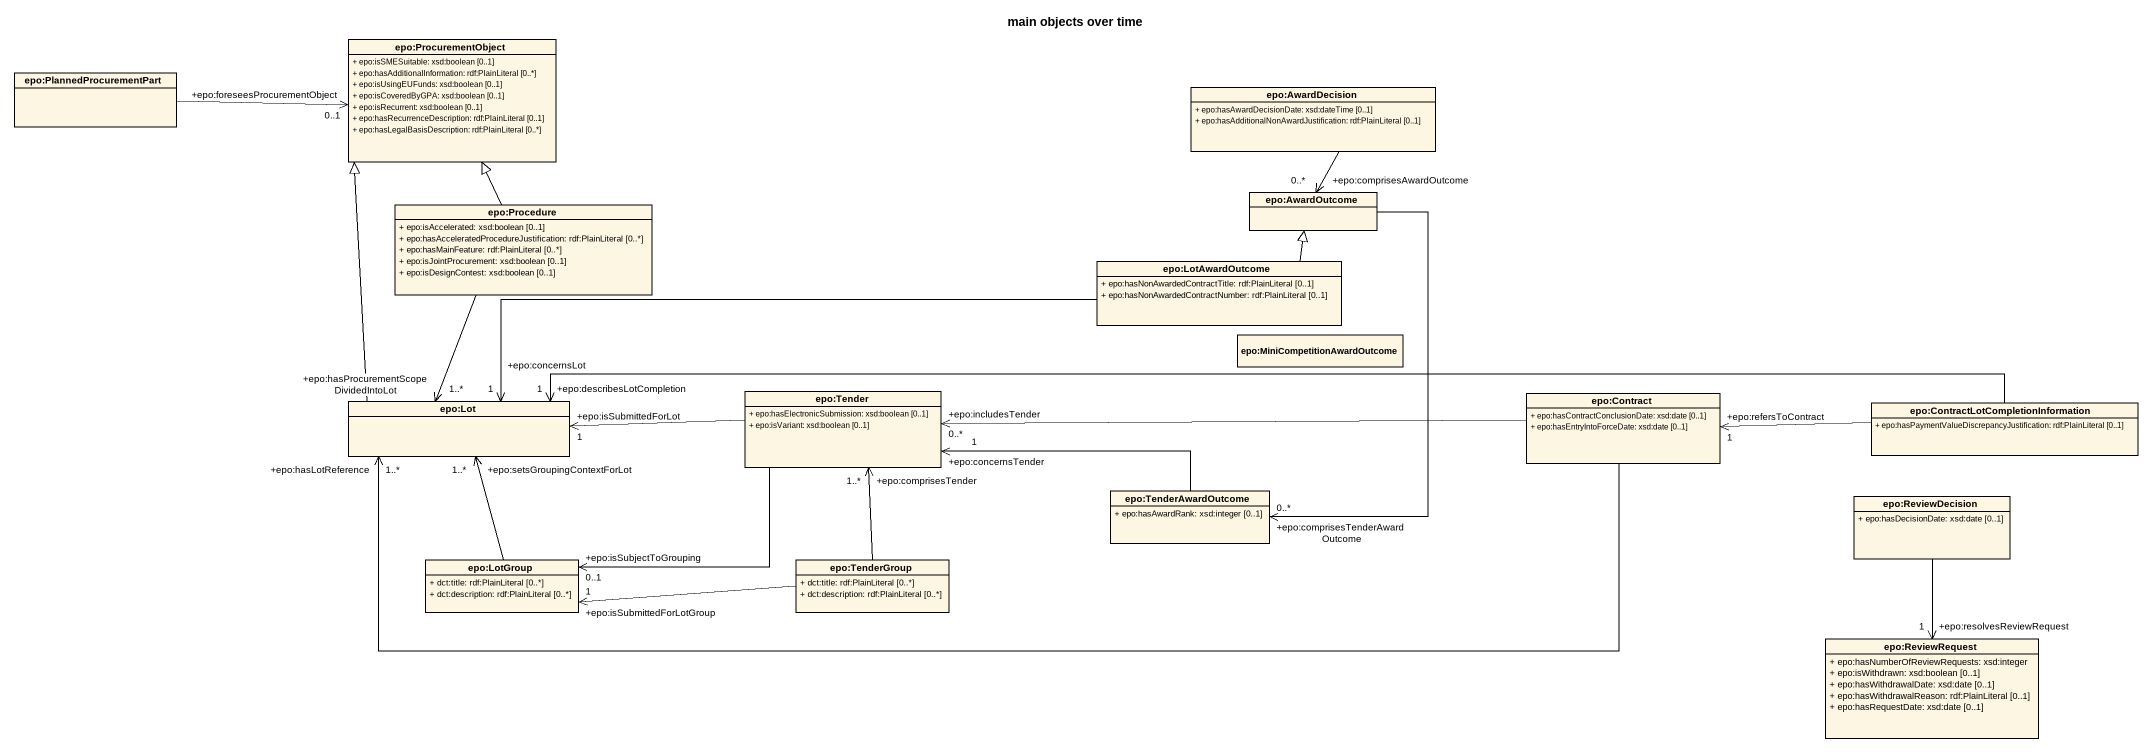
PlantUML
@startuml
title main objects over time
hide circle
hide empty members
skinparam classAttributeIconSize 0
class "epo:PlannedProcurementPart" as epo_PlannedProcurementPart
class "epo:ProcurementObject" as epo_ProcurementObject {
  + epo:isSMESuitable: xsd:boolean [0..1]
  + epo:hasAdditionalInformation: rdf:PlainLiteral [0..*]
  + epo:isUsingEUFunds: xsd:boolean [0..1]
  + epo:isCoveredByGPA: xsd:boolean [0..1]
  + epo:isRecurrent: xsd:boolean [0..1]
  + epo:hasRecurrenceDescription: rdf:PlainLiteral [0..1]
  + epo:hasLegalBasisDescription: rdf:PlainLiteral [0..*]
}
class "epo:AwardDecision" as epo_AwardDecision {
  + epo:hasAwardDecisionDate: xsd:dateTime [0..1]
  + epo:hasAdditionalNonAwardJustification: rdf:PlainLiteral [0..1]
}
class "epo:AwardOutcome" as epo_AwardOutcome
class "epo:Procedure" as epo_Procedure {
  + epo:isAccelerated: xsd:boolean [0..1]
  + epo:hasAcceleratedProcedureJustification: rdf:PlainLiteral [0..*]
  + epo:hasMainFeature: rdf:PlainLiteral [0..*]
  + epo:isJointProcurement: xsd:boolean [0..1]
  + epo:isDesignContest: xsd:boolean [0..1]
}
class "epo:LotAwardOutcome" as epo_LotAwardOutcome {
  + epo:hasNonAwardedContractTitle: rdf:PlainLiteral [0..1]
  + epo:hasNonAwardedContractNumber: rdf:PlainLiteral [0..1]
}
class "epo:MiniCompetitionAwardOutcome" as epo_MiniCompetitionAwardOutc
class "epo:Lot" as epo_Lot
class "epo:Tender" as epo_Tender {
  + epo:hasElectronicSubmission: xsd:boolean [0..1]
  + epo:isVariant: xsd:boolean [0..1]
}
class "epo:Contract" as epo_Contract {
  + epo:hasContractConclusionDate: xsd:date [0..1]
  + epo:hasEntryIntoForceDate: xsd:date [0..1]
}
class "epo:ContractLotCompletionInformation" as epo_ContractLotCompletionInf {
  + epo:hasPaymentValueDiscrepancyJustification: rdf:PlainLiteral [0..1]
}
class "epo:TenderAwardOutcome" as epo_TenderAwardOutcome {
  + epo:hasAwardRank: xsd:integer [0..1]
}
class "epo:ReviewDecision" as epo_ReviewDecision {
  + epo:hasDecisionDate: xsd:date [0..1]
}
class "epo:LotGroup" as epo_LotGroup {
  + dct:title: rdf:PlainLiteral [0..*]
  + dct:description: rdf:PlainLiteral [0..*]
}
class "epo:TenderGroup" as epo_TenderGroup {
  + dct:title: rdf:PlainLiteral [0..*]
  + dct:description: rdf:PlainLiteral [0..*]
}
class "epo:ReviewRequest" as epo_ReviewRequest {
  + epo:hasNumberOfReviewRequests: xsd:integer
  + epo:isWithdrawn: xsd:boolean [0..1]
  + epo:hasWithdrawalDate: xsd:date [0..1]
  + epo:hasWithdrawalReason: rdf:PlainLiteral [0..1]
  + epo:hasRequestDate: xsd:date [0..1]
}
epo_PlannedProcurementPart -right-> "+epo:foreseesProcurementObject\n0..1" epo_ProcurementObject
epo_AwardDecision --> "+epo:comprisesAwardOutcome\n0..*" epo_AwardOutcome
epo_AwardOutcome --> "+epo:comprisesTenderAwardOutcome\n0..*" epo_TenderAwardOutcome
epo_Procedure -up-|> epo_ProcurementObject
epo_Procedure --> "+epo:hasProcurementScopeDividedIntoLot\n1..*" epo_Lot
epo_LotAwardOutcome -up-|> epo_AwardOutcome
epo_LotAwardOutcome -left-> "+epo:concernsLot\n1" epo_Lot
epo_Lot -up-|> epo_ProcurementObject
epo_Tender -left-> "+epo:isSubmittedForLot\n1" epo_Lot
epo_Tender -left-> "+epo:isSubjectToGrouping\n0..1" epo_LotGroup
epo_Contract -left-> "+epo:hasLotReference\n1..*" epo_Lot
epo_Contract -left-> "+epo:includesTender\n0..*" epo_Tender
epo_ContractLotCompletionInf -left-> "+epo:describesLotCompletion\n1" epo_Lot
epo_ContractLotCompletionInf -left-> "+epo:refersToContract\n1" epo_Contract
epo_TenderAwardOutcome -left-> "+epo:concernsTender\n1" epo_Tender
epo_ReviewDecision --> "+epo:resolvesReviewRequest\n1" epo_ReviewRequest
epo_LotGroup -up-> "+epo:setsGroupingContextForLot\n1..*" epo_Lot
epo_TenderGroup -up-> "+epo:comprisesTender\n1..*" epo_Tender
epo_TenderGroup -left-> "+epo:isSubmittedForLotGroup\n1" epo_LotGroup
@enduml
